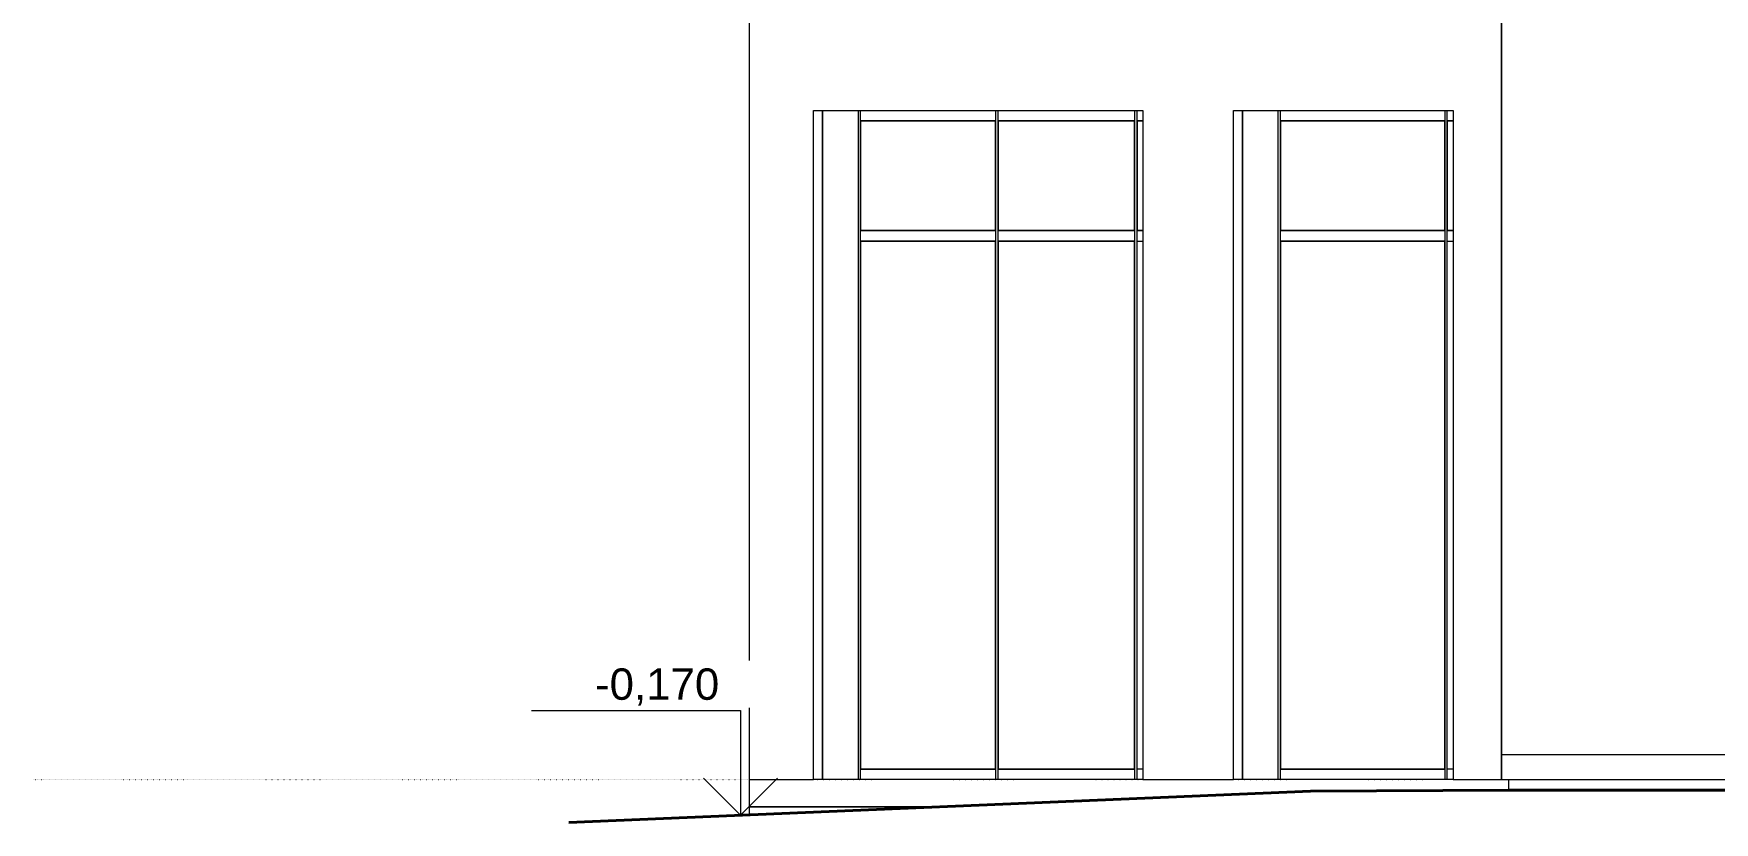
# Model space of a CAD drawing. Header units: millimetres. Extents: x -6736 to 224393, y -6260 to 72638.
# Drawn here: x 74076 to 82113, y -205 to 3567 of the extents above; entities that cross this region are included whole.
import ezdxf

# ---------------------------------------------------------------- set-up
doc = ezdxf.new("R2010")
doc.units = ezdxf.units.MM
doc.linetypes.add('HA_Dot-S4mm', pattern=[4, 0, -4])
for name, color, linetype, lineweight in [('A-DETL-____-THIN', 9, 'Continuous', 9), ('A-DETL-____-WIDE', 9, 'Continuous', 40), ('A-FLOR-LEVL-OTLN', 9, 'Continuous', 9), ('A-GLAZ-CURT-OTLN', 9, 'Continuous', 5), ('A-GLAZ-CWMG-OTLN', 9, 'Continuous', 5), ('A-WALL-____-OTLN', 9, 'Continuous', 9), ('G-____-____-DIMS', 9, 'Continuous', 5)]:
    doc.layers.add(name, color=color, linetype=linetype, lineweight=lineweight)
doc.styles.add('Arial', font='arial.ttf', dxfattribs={"height": 150})

# ---------------------------------------------------------------- blocks, each defined once
blk = doc.blocks.new('Systémový panel - Sklo-2012391-A_pohled východní_DPS pohled')
at = {"layer": 'A-GLAZ-CURT-OTLN', "color": 250}
for p, q in [((2592.9, 2575), (1947.2, 2575)), ((1947.2, 2575), (1947.2, 50)), ((2592.9, 50), (2592.9, 2575)), ((1947.2, 50), (2592.9, 50))]:
    blk.add_line(p, q, dxfattribs=at)
blk = doc.blocks.new('Obdélníková příčel - 50x70mm EXT-1501719-A_pohled východní_DPS pohled')
at = {"layer": 'A-GLAZ-CWMG-OTLN', "color": 250}
for q in [(3269.6, 3200), (3297.4, 3150)]:
    blk.add_line((3269.6, 3150), q, dxfattribs=at)
blk = doc.blocks.new('Obdélníková příčel - 50x70mm EXT-1501725-A_pohled východní_DPS pohled')
at = {"layer": 'A-GLAZ-CWMG-OTLN', "color": 250}
for p, q in [((1947.2, 0), (1947.2, 50)), ((2592.9, 50), (1947.2, 50)), ((2592.9, 50), (2592.9, 0))]:
    blk.add_line(p, q, dxfattribs=at)
blk = doc.blocks.new('Obdélníková příčel - 50x70mm EXT-2011741-A_pohled východní_DPS pohled')
at = {"layer": 'A-GLAZ-CWMG-OTLN', "color": 250}
for p, q in [((1934.9, 3200), (1934.9, 2600)), ((1947.2, 2600), (1947.2, 3200))]:
    blk.add_line(p, q, dxfattribs=at)
blk = doc.blocks.new('Obdélníková příčel - 50x70mm EXT-1501726-A_pohled východní_DPS pohled')
at = {"layer": 'A-GLAZ-CWMG-OTLN', "color": 250}
for p, q in [((2605.3, 3150), (2605.3, 3200)), ((2605.3, 3150), (3257.2, 3150)), ((3257.2, 3200), (3257.2, 3150))]:
    blk.add_line(p, q, dxfattribs=at)
blk = doc.blocks.new('Obdélníková příčel - 50x70mm EXT-1501721-A_pohled východní_DPS pohled')
at = {"layer": 'A-GLAZ-CWMG-OTLN', "color": 250}
for p in [(3269.6, 0), (3297.4, 50)]:
    blk.add_line(p, (3269.6, 50), dxfattribs=at)
blk = doc.blocks.new('Obdélníková příčel - 50x70mm EXT-2011734-A_pohled východní_DPS pohled')
at = {"layer": 'A-GLAZ-CWMG-OTLN', "color": 250}
for p, q in [((3257.2, 2600), (3257.2, 0)), ((3269.6, 0), (3269.6, 2600))]:
    blk.add_line(p, q, dxfattribs=at)
blk = doc.blocks.new('Systémový panel - Sklo-2012393-A_pohled východní_DPS pohled')
at = {"layer": 'A-GLAZ-CURT-OTLN', "color": 250}
for p, q in [((3257.2, 2575), (2605.3, 2575)), ((2605.3, 2575), (2605.3, 50)), ((3257.2, 50), (3257.2, 2575)), ((2605.3, 50), (3257.2, 50))]:
    blk.add_line(p, q, dxfattribs=at)
blk = doc.blocks.new('Obdélníková příčel - 50x70mm EXT-1501727-A_pohled východní_DPS pohled')
at = {"layer": 'A-GLAZ-CWMG-OTLN', "color": 250}
for p, q in [((1947.2, 3150), (1947.2, 3200)), ((1947.2, 3150), (2592.9, 3150)), ((2592.9, 3200), (2592.9, 3150))]:
    blk.add_line(p, q, dxfattribs=at)
blk = doc.blocks.new('Obdélníková příčel - 50x70mm EXT-1501728-A_pohled východní_DPS pohled')
at = {"layer": 'A-GLAZ-CWMG-OTLN', "color": 250}
for p, q in [((2605.3, 0), (2605.3, 50)), ((3257.2, 50), (2605.3, 50)), ((3257.2, 50), (3257.2, 0))]:
    blk.add_line(p, q, dxfattribs=at)
blk = doc.blocks.new('Systémový panel - Sklo-2012829-A_pohled východní_DPS pohled')
at = {"layer": 'A-GLAZ-CURT-OTLN', "color": 250}
for p, q in [((4740.2, 2575), (3955.4, 2575)), ((3955.4, 2575), (3955.4, 50)), ((4740.2, 50), (4740.2, 2575)), ((3955.4, 50), (4740.2, 50))]:
    blk.add_line(p, q, dxfattribs=at)
blk = doc.blocks.new('Obdélníková příčel - 50x70mm EXT-V68-A_pohled východní_DPS pohled')
at = {"layer": 'A-GLAZ-CWMG-OTLN', "color": 250}
for q in [(4752.6, 3200), (4780.4, 3150)]:
    blk.add_line((4752.6, 3150), q, dxfattribs=at)
blk = doc.blocks.new('Obdélníková příčel - 50x70mm EXT-1501948-A_pohled východní_DPS pohled')
at = {"layer": 'A-GLAZ-CWMG-OTLN', "color": 250}
for p, q in [((3955.4, 0), (3955.4, 50)), ((4740.2, 50), (3955.4, 50)), ((4740.2, 50), (4740.2, 0))]:
    blk.add_line(p, q, dxfattribs=at)
blk = doc.blocks.new('Obdélníková příčel - 50x70mm EXT-1501949-A_pohled východní_DPS pohled')
at = {"layer": 'A-GLAZ-CWMG-OTLN', "color": 250}
for p, q in [((3955.4, 3150), (3955.4, 3200)), ((3955.4, 3150), (4740.2, 3150)), ((4740.2, 3200), (4740.2, 3150))]:
    blk.add_line(p, q, dxfattribs=at)
blk = doc.blocks.new('Obdélníková příčel - 50x70mm EXT-V69-A_pohled východní_DPS pohled')
at = {"layer": 'A-GLAZ-CWMG-OTLN', "color": 250}
for p in [(4752.6, 0), (4780.4, 50)]:
    blk.add_line(p, (4752.6, 50), dxfattribs=at)
blk = doc.blocks.new('Systémový panel - Sklo-2012394-A_pohled východní_DPS pohled')
at = {"layer": 'A-GLAZ-CURT-OTLN', "color": 250}
for p, q in [((2592.9, 3150), (1947.2, 3150)), ((1947.2, 3150), (1947.2, 2625)), ((2592.9, 2625), (2592.9, 3150)), ((1947.2, 2625), (2592.9, 2625))]:
    blk.add_line(p, q, dxfattribs=at)
blk = doc.blocks.new('Systémový panel - Sklo-2012395-A_pohled východní_DPS pohled')
at = {"layer": 'A-GLAZ-CURT-OTLN', "color": 250}
for p, q in [((3257.2, 3150), (2605.3, 3150)), ((2605.3, 3150), (2605.3, 2625)), ((3257.2, 2625), (3257.2, 3150)), ((2605.3, 2625), (3257.2, 2625))]:
    blk.add_line(p, q, dxfattribs=at)
blk = doc.blocks.new('Systémový panel - Sklo-2012872-A_pohled východní_DPS pohled')
at = {"layer": 'A-GLAZ-CURT-OTLN', "color": 250}
for p, q in [((3297.4, 3150), (3269.6, 3150)), ((3269.6, 3150), (3269.6, 2625)), ((3269.6, 2625), (3297.4, 2625))]:
    blk.add_line(p, q, dxfattribs=at)
blk = doc.blocks.new('Obdélníková příčel - 50x70mm EXT-2011748-A_pohled východní_DPS pohled')
at = {"layer": 'A-GLAZ-CWMG-OTLN', "color": 250}
for p, q in [((1934.9, 2600), (1934.9, 0)), ((1947.2, 0), (1947.2, 2600))]:
    blk.add_line(p, q, dxfattribs=at)
blk = doc.blocks.new('Obdélníková příčel - 50x70mm EXT-2012331-A_pohled východní_DPS pohled')
at = {"layer": 'A-GLAZ-CWMG-OTLN', "color": 250}
for p, q in [((1947.2, 2575), (1947.2, 2625)), ((2592.9, 2625), (1947.2, 2625)), ((1947.2, 2575), (2592.9, 2575)), ((2592.9, 2625), (2592.9, 2575))]:
    blk.add_line(p, q, dxfattribs=at)
blk = doc.blocks.new('Obdélníková příčel - 50x70mm EXT-2012332-A_pohled východní_DPS pohled')
at = {"layer": 'A-GLAZ-CWMG-OTLN', "color": 250}
for p, q in [((2605.3, 2575), (2605.3, 2625)), ((3257.2, 2625), (2605.3, 2625)), ((2605.3, 2575), (3257.2, 2575)), ((3257.2, 2625), (3257.2, 2575))]:
    blk.add_line(p, q, dxfattribs=at)
blk = doc.blocks.new('Obdélníková příčel - 50x70mm EXT-2012333-A_pohled východní_DPS pohled')
at = {"layer": 'A-GLAZ-CWMG-OTLN', "color": 250}
for p, q in [((3269.6, 2575), (3269.6, 2625)), ((3297.4, 2625), (3269.6, 2625)), ((3269.6, 2575), (3297.4, 2575))]:
    blk.add_line(p, q, dxfattribs=at)
blk = doc.blocks.new('Obdélníková příčel - 50x70mm EXT-2011738-A_pohled východní_DPS pohled')
at = {"layer": 'A-GLAZ-CWMG-OTLN', "color": 250}
for p, q in [((2592.9, 3200), (2592.9, 2600)), ((2605.3, 2600), (2605.3, 3200))]:
    blk.add_line(p, q, dxfattribs=at)
blk = doc.blocks.new('Systémový panel - Sklo-2012830-A_pohled východní_DPS pohled')
at = {"layer": 'A-GLAZ-CURT-OTLN', "color": 250}
for p, q in [((4740.2, 3150), (3955.4, 3150)), ((3955.4, 3150), (3955.4, 2625)), ((4740.2, 2625), (4740.2, 3150)), ((3955.4, 2625), (4740.2, 2625))]:
    blk.add_line(p, q, dxfattribs=at)
blk = doc.blocks.new('Systémový panel - Sklo-V78-A_pohled východní_DPS pohled')
at = {"layer": 'A-GLAZ-CURT-OTLN', "color": 250}
for p, q in [((4780.4, 3150), (4752.6, 3150)), ((4752.6, 3150), (4752.6, 2625)), ((4752.6, 2625), (4780.4, 2625))]:
    blk.add_line(p, q, dxfattribs=at)
blk = doc.blocks.new('Obdélníková příčel - 50x70mm EXT-2012828-A_pohled východní_DPS pohled')
at = {"layer": 'A-GLAZ-CWMG-OTLN', "color": 250}
for p, q in [((3955.4, 2575), (3955.4, 2625)), ((4740.2, 2625), (3955.4, 2625)), ((3955.4, 2575), (4740.2, 2575)), ((4740.2, 2625), (4740.2, 2575))]:
    blk.add_line(p, q, dxfattribs=at)
blk = doc.blocks.new('Obdélníková příčel - 50x70mm EXT-V79-A_pohled východní_DPS pohled')
at = {"layer": 'A-GLAZ-CWMG-OTLN', "color": 250}
for p, q in [((4752.6, 2575), (4752.6, 2625)), ((4780.4, 2625), (4752.6, 2625)), ((4752.6, 2575), (4780.4, 2575))]:
    blk.add_line(p, q, dxfattribs=at)
blk = doc.blocks.new('185-01_OBJEKT A_Central_rvt-3-A_pohled východní_DPS pohled')
at = {"layer": 'A-WALL-____-OTLN', "color": 7}
for p, q in [((5012.1, 0), (5012.1, 5459.2)), ((5012.1, 5430.7), (5012.1, 0)), ((1721.7, 0), (1721.7, 3200)), ((1721.7, 3200), (3297.4, 3200)), ((1765.3, 0), (1765.3, 3200)), ((1765.3, 3200), (1765.3, 0)), ((3297.4, 3200), (3297.4, 0)), ((3729.9, 0), (3729.9, 3200)), ((3729.9, 3200), (4780.4, 3200)), ((3773.5, 0), (3773.5, 3200)), ((3773.5, 3200), (3773.5, 0)), ((4780.4, 3200), (4780.4, 0)), ((1416.5, 0), (1721.7, 0)), ((1765.3, 0), (1721.7, 0)), ((3297.4, 0), (1765.3, 0)), ((3297.4, 0), (3729.9, 0)), ((3773.5, 0), (3729.9, 0)), ((4780.4, 0), (3773.5, 0)), ((4780.4, 0), (5012.1, 0)), ((5012.1, 0), (8388.9, 0)), ((5047.1, -50), (5047.1, 0)), ((1416.5, -130), (2330.8, -130))]:
    blk.add_line(p, q, dxfattribs=at)
at = {"layer": 'A-GLAZ-CURT-OTLN', "lineweight": 9}
for name in ['Systémový panel - Sklo-2012394-A_pohled východní_DPS pohled', 'Systémový panel - Sklo-2012395-A_pohled východní_DPS pohled', 'Systémový panel - Sklo-2012872-A_pohled východní_DPS pohled', 'Systémový panel - Sklo-2012830-A_pohled východní_DPS pohled', 'Systémový panel - Sklo-V78-A_pohled východní_DPS pohled', 'Systémový panel - Sklo-2012391-A_pohled východní_DPS pohled', 'Systémový panel - Sklo-2012393-A_pohled východní_DPS pohled', 'Systémový panel - Sklo-2012829-A_pohled východní_DPS pohled']:
    blk.add_blockref(name, (0, 0), dxfattribs=at)
at = {"layer": 'A-GLAZ-CWMG-OTLN', "lineweight": 9}
for name, p in [('Obdélníková příčel - 50x70mm EXT-2011741-A_pohled východní_DPS pohled', (0, 0)), ('Obdélníková příčel - 50x70mm EXT-1501727-A_pohled východní_DPS pohled', (0, 0)), ('Obdélníková příčel - 50x70mm EXT-2011738-A_pohled východní_DPS pohled', (0, 0)), ('Obdélníková příčel - 50x70mm EXT-1501726-A_pohled východní_DPS pohled', (0, 0)), ('Obdélníková příčel - 50x70mm EXT-2011738-A_pohled východní_DPS pohled', (664.3, 0)), ('Obdélníková příčel - 50x70mm EXT-1501719-A_pohled východní_DPS pohled', (0, 0)), ('Obdélníková příčel - 50x70mm EXT-2011741-A_pohled východní_DPS pohled', (2008.2, 0)), ('Obdélníková příčel - 50x70mm EXT-1501949-A_pohled východní_DPS pohled', (0, 0)), ('Obdélníková příčel - 50x70mm EXT-2011738-A_pohled východní_DPS pohled', (2147.3, 0)), ('Obdélníková příčel - 50x70mm EXT-V68-A_pohled východní_DPS pohled', (0, 0)), ('Obdélníková příčel - 50x70mm EXT-2011748-A_pohled východní_DPS pohled', (0, 0)), ('Obdélníková příčel - 50x70mm EXT-2012331-A_pohled východní_DPS pohled', (0, 0)), ('Obdélníková příčel - 50x70mm EXT-2011734-A_pohled východní_DPS pohled', (-664.3, 0)), ('Obdélníková příčel - 50x70mm EXT-2012332-A_pohled východní_DPS pohled', (0, 0)), ('Obdélníková příčel - 50x70mm EXT-2011734-A_pohled východní_DPS pohled', (0, 0)), ('Obdélníková příčel - 50x70mm EXT-2012333-A_pohled východní_DPS pohled', (0, 0)), ('Obdélníková příčel - 50x70mm EXT-2011748-A_pohled východní_DPS pohled', (2008.2, 0)), ('Obdélníková příčel - 50x70mm EXT-2012828-A_pohled východní_DPS pohled', (0, 0)), ('Obdélníková příčel - 50x70mm EXT-2011734-A_pohled východní_DPS pohled', (1483, 0)), ('Obdélníková příčel - 50x70mm EXT-V79-A_pohled východní_DPS pohled', (0, 0)), ('Obdélníková příčel - 50x70mm EXT-1501725-A_pohled východní_DPS pohled', (0, 0)), ('Obdélníková příčel - 50x70mm EXT-1501728-A_pohled východní_DPS pohled', (0, 0)), ('Obdélníková příčel - 50x70mm EXT-1501721-A_pohled východní_DPS pohled', (0, 0)), ('Obdélníková příčel - 50x70mm EXT-1501948-A_pohled východní_DPS pohled', (0, 0)), ('Obdélníková příčel - 50x70mm EXT-V69-A_pohled východní_DPS pohled', (0, 0))]:
    blk.add_blockref(name, p, dxfattribs=at)
blk = doc.blocks.new('Spot Elevations - Default-792506-A_pohled východní_DPS pohled')
at = {"layer": 'G-____-____-DIMS', "lineweight": 9}
for p, q in [((16866.5, 5700), (15866.5, 5700)), ((15866.5, 5700), (15866.5, 5200)), ((15689.8, 5376.8), (15866.5, 5200)), ((15866.5, 5200), (16043.3, 5376.8))]:
    blk.add_line(p, q, dxfattribs=at)

msp = doc.modelspace()

# ---------------------------------------------------------------- linework, layer by layer
at = {"layer": 'A-DETL-____-THIN'}
for p, q in [((77499.7, -168.4), (77499.7, 3820)), ((81095.4, 120), (84472.2, 120))]:
    msp.add_line(p, q, dxfattribs=at)
at = {"layer": 'A-DETL-____-WIDE'}
for p, q in [((80181.6, -55.8), (76634.8, -204.6)), ((81130.3, -50), (80181.6, -55.8)), ((94090.3, -50), (81130.3, -50))]:
    msp.add_line(p, q, dxfattribs=at)
at = {"layer": 'A-FLOR-LEVL-OTLN', "linetype": 'HA_Dot-S4mm'}
msp.add_line((74076.1, 0), (98171.2, 0), dxfattribs=at)
at = {"layer": 'A-WALL-____-OTLN'}
msp.add_line((78414, -130), (77499.7, -130), dxfattribs=at)
at = {"layer": 'G-____-____-DIMS', "lineweight": 9}
msp.add_line((77456.3, -170.2), (77456.7, -170.2), dxfattribs=at)

# ---------------------------------------------------------------- block references
at = {"color": 50, "lineweight": 5}
msp.add_blockref('185-01_OBJEKT A_Central_rvt-3-A_pohled východní_DPS pohled', (76083.2, 0), dxfattribs=at)
at = {"layer": 'G-____-____-DIMS', "lineweight": 9, "extrusion": (0, 0, -1)}
msp.add_blockref('Spot Elevations - Default-792506-A_pohled východní_DPS pohled', (-93323.2, -5370.2), dxfattribs=at)

# ---------------------------------------------------------------- next in the draw order: texts
at = {"layer": 'G-____-____-DIMS', "lineweight": 9, "insert": (76760.6, 531.6), "char_height": 150, "width": 710.695, "attachment_point": 1, "line_spacing_factor": 0.941778, "style": 'Arial', "bg_fill": 3, "box_fill_scale": 1.25, "bg_fill_color": 256, "bg_fill_true_color": 13158600, "bg_fill_transparency": 0}
msp.add_mtext('-0,170', dxfattribs=at)

doc.saveas('drawing.dxf')
